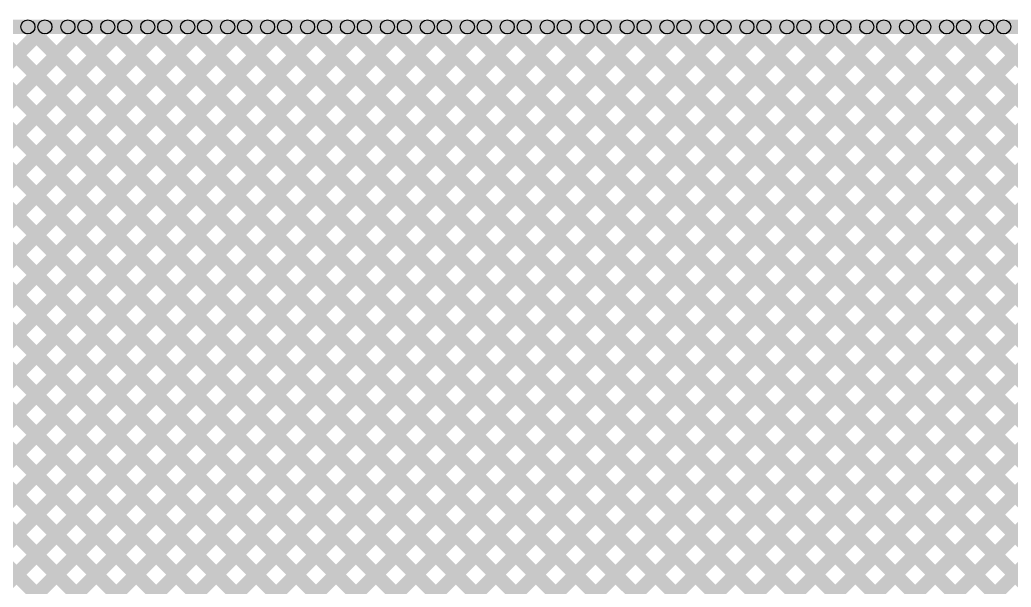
# Model space of a CAD drawing. Header units: millimetres. Extents: x 0.02 to 3.53, y 0 to 2.66.
# Drawn here: x 2.012 to 2.714, y 2.259 to 2.661 of the extents above; entities that cross this region are included whole.
import ezdxf

# ---------------------------------------------------------------- set-up
doc = ezdxf.new("R2010")
doc.units = ezdxf.units.MM
doc.header["$MEASUREMENT"] = 0
doc.layers.add('BottomLayer', color=5, linetype='Continuous')
doc.layers.add('TopLayer', color=1, linetype='Continuous')

msp = doc.modelspace()

# ---------------------------------------------------------------- hatches: boundary and pattern name
at = {"layer": 'BottomLayer'}
for points in [[(0.1, 2.65091), (0.1, 2.66091), (3.44331, 2.66091), (3.44331, 2.65091)], [(1.34733, 1.96653), (1.34026, 1.9736), (2.0261, 2.65944), (2.03317, 2.65237)], [(1.37561, 1.96653), (1.36854, 1.9736), (2.05438, 2.65944), (2.06145, 2.65237)], [(1.4039, 1.96653), (1.39682, 1.9736), (2.08267, 2.65944), (2.08974, 2.65237)], [(1.43218, 1.96653), (1.42511, 1.9736), (2.11095, 2.65944), (2.11802, 2.65237)], [(1.46046, 1.96653), (1.45339, 1.9736), (2.13924, 2.65944), (2.14631, 2.65237)], [(1.48875, 1.96653), (1.48168, 1.9736), (2.16752, 2.65944), (2.17459, 2.65237)], [(1.51703, 1.96653), (1.50996, 1.9736), (2.1958, 2.65944), (2.20288, 2.65237)], [(1.54532, 1.96653), (1.53825, 1.9736), (2.22409, 2.65944), (2.23116, 2.65237)], [(1.5736, 1.96653), (1.56653, 1.9736), (2.25237, 2.65944), (2.25944, 2.65237)], [(1.60189, 1.96653), (1.59481, 1.9736), (2.28066, 2.65944), (2.28773, 2.65237)], [(1.61808, 2.65237), (1.62515, 2.65944), (2.311, 1.9736), (2.30392, 1.96653)], [(1.63017, 1.96653), (1.6231, 1.9736), (2.30894, 2.65944), (2.31601, 2.65237)], [(1.64637, 2.65237), (1.65344, 2.65944), (2.33928, 1.9736), (2.33221, 1.96653)], [(1.65845, 1.96653), (1.65138, 1.9736), (2.33723, 2.65944), (2.3443, 2.65237)], [(1.67465, 2.65237), (1.68172, 2.65944), (2.36756, 1.9736), (2.36049, 1.96653)], [(1.68674, 1.96653), (1.67967, 1.9736), (2.36551, 2.65944), (2.37258, 2.65237)], [(1.70293, 2.65237), (1.71001, 2.65944), (2.39585, 1.9736), (2.38878, 1.96653)], [(1.71502, 1.96653), (1.70795, 1.9736), (2.39379, 2.65944), (2.40087, 2.65237)], [(1.73122, 2.65237), (1.73829, 2.65944), (2.42413, 1.9736), (2.41706, 1.96653)], [(1.74331, 1.96653), (1.73624, 1.9736), (2.42208, 2.65944), (2.42915, 2.65237)], [(1.7595, 2.65237), (1.76657, 2.65944), (2.45242, 1.9736), (2.44535, 1.96653)], [(1.77159, 1.96653), (1.76452, 1.9736), (2.45036, 2.65944), (2.45743, 2.65237)], [(1.78779, 2.65237), (1.79486, 2.65944), (2.4807, 1.9736), (2.47363, 1.96653)], [(1.79988, 1.96653), (1.79281, 1.9736), (2.47865, 2.65944), (2.48572, 2.65237)], [(1.81607, 2.65237), (1.82314, 2.65944), (2.50899, 1.9736), (2.50191, 1.96653)], [(1.82816, 1.96653), (1.82109, 1.9736), (2.50693, 2.65944), (2.514, 2.65237)], [(1.84436, 2.65237), (1.85143, 2.65944), (2.53727, 1.9736), (2.5302, 1.96653)], [(1.85644, 1.96653), (1.84937, 1.9736), (2.53522, 2.65944), (2.54229, 2.65237)], [(1.87264, 2.65237), (1.87971, 2.65944), (2.56555, 1.9736), (2.55848, 1.96653)], [(1.88473, 1.96653), (1.87766, 1.9736), (2.5635, 2.65944), (2.57057, 2.65237)], [(1.90092, 2.65237), (1.908, 2.65944), (2.59384, 1.9736), (2.58677, 1.96653)], [(1.91301, 1.96653), (1.90594, 1.9736), (2.59178, 2.65944), (2.59886, 2.65237)], [(1.92921, 2.65237), (1.93628, 2.65944), (2.62212, 1.9736), (2.61505, 1.96653)], [(1.9413, 1.96653), (1.93423, 1.9736), (2.62007, 2.65944), (2.62714, 2.65237)], [(1.95749, 2.65237), (1.96456, 2.65944), (2.65041, 1.9736), (2.64334, 1.96653)], [(1.96958, 1.96653), (1.96251, 1.9736), (2.64835, 2.65944), (2.65542, 2.65237)], [(1.96958, 1.96653), (1.96251, 1.9736), (2.64835, 2.65944), (2.65542, 2.65237)], [(1.98578, 2.65237), (1.99285, 2.65944), (2.67869, 1.9736), (2.67162, 1.96653)], [(1.99787, 1.96653), (1.9908, 1.9736), (2.67664, 2.65944), (2.68371, 2.65237)], [(2.01406, 2.65237), (2.02113, 2.65944), (2.70698, 1.9736), (2.6999, 1.96653)], [(2.02615, 1.96653), (2.01908, 1.9736), (2.70492, 2.65944), (2.71199, 2.65237)], [(2.04235, 2.65237), (2.04942, 2.65944), (2.73526, 1.9736), (2.72819, 1.96653)], [(2.05443, 1.96653), (2.04736, 1.9736), (2.73321, 2.65944), (2.74028, 2.65237)], [(2.07063, 2.65237), (2.0777, 2.65944), (2.76354, 1.9736), (2.75647, 1.96653)], [(2.08272, 1.96653), (2.07565, 1.9736), (2.76149, 2.65944), (2.76856, 2.65237)], [(2.09891, 2.65237), (2.10599, 2.65944), (2.79183, 1.9736), (2.78476, 1.96653)], [(2.111, 1.96653), (2.10393, 1.9736), (2.78977, 2.65944), (2.79685, 2.65237)], [(2.1272, 2.65237), (2.13427, 2.65944), (2.82011, 1.9736), (2.81304, 1.96653)], [(2.13929, 1.96653), (2.13222, 1.9736), (2.81806, 2.65944), (2.82513, 2.65237)], [(2.15548, 2.65237), (2.16255, 2.65944), (2.8484, 1.9736), (2.84133, 1.96653)], [(2.16757, 1.96653), (2.1605, 1.9736), (2.84634, 2.65944), (2.85341, 2.65237)], [(2.18377, 2.65237), (2.19084, 2.65944), (2.87668, 1.9736), (2.86961, 1.96653)], [(2.19586, 1.96653), (2.18879, 1.9736), (2.87463, 2.65944), (2.8817, 2.65237)], [(2.21205, 2.65237), (2.21912, 2.65944), (2.90497, 1.9736), (2.89789, 1.96653)], [(2.22414, 1.96653), (2.21707, 1.9736), (2.90291, 2.65944), (2.90998, 2.65237)], [(2.24034, 2.65237), (2.24741, 2.65944), (2.93325, 1.9736), (2.92618, 1.96653)], [(2.25242, 1.96653), (2.24535, 1.9736), (2.9312, 2.65944), (2.93827, 2.65237)], [(2.26862, 2.65237), (2.27569, 2.65944), (2.96153, 1.9736), (2.95446, 1.96653)], [(2.28071, 1.96653), (2.27364, 1.9736), (2.95948, 2.65944), (2.96655, 2.65237)], [(2.2969, 2.65237), (2.30398, 2.65944), (2.98982, 1.9736), (2.98275, 1.96653)], [(2.30899, 1.96653), (2.30192, 1.9736), (2.98776, 2.65944), (2.99484, 2.65237)], [(2.32519, 2.65237), (2.33226, 2.65944), (3.0181, 1.9736), (3.01103, 1.96653)], [(2.33728, 1.96653), (2.33021, 1.9736), (3.01605, 2.65944), (3.02312, 2.65237)], [(2.35347, 2.65237), (2.36054, 2.65944), (3.04639, 1.9736), (3.03932, 1.96653)], [(2.36556, 1.96653), (2.35849, 1.9736), (3.04433, 2.65944), (3.0514, 2.65237)], [(2.38176, 2.65237), (2.38883, 2.65944), (3.07467, 1.9736), (3.0676, 1.96653)], [(2.39385, 1.96653), (2.38678, 1.9736), (3.07262, 2.65944), (3.07969, 2.65237)], [(2.41004, 2.65237), (2.41711, 2.65944), (3.10296, 1.9736), (3.09588, 1.96653)], [(2.42213, 1.96653), (2.41506, 1.9736), (3.1009, 2.65944), (3.10797, 2.65237)], [(2.43833, 2.65237), (2.4454, 2.65944), (3.13124, 1.9736), (3.12417, 1.96653)], [(2.46661, 2.65237), (2.47368, 2.65944), (3.15952, 1.9736), (3.15245, 1.96653)], [(2.49489, 2.65237), (2.50197, 2.65944), (3.18781, 1.9736), (3.18074, 1.96653)], [(2.52318, 2.65237), (2.53025, 2.65944), (3.19108, 1.99861), (3.18401, 1.99154)], [(2.55146, 2.65237), (2.55853, 2.65944), (3.20501, 2.01296), (3.19794, 2.00589)], [(2.57975, 2.65237), (2.58682, 2.65944), (3.23253, 2.01373), (3.22546, 2.00666)], [(2.60803, 2.65237), (2.6151, 2.65944), (3.26081, 2.01373), (3.25374, 2.00666)], [(2.63632, 2.65237), (2.64339, 2.65944), (3.2891, 2.01373), (3.28202, 2.00666)], [(2.6646, 2.65237), (2.67167, 2.65944), (3.31738, 2.01373), (3.31031, 2.00666)], [(2.69288, 2.65237), (2.69996, 2.65944), (3.44684, 1.91255), (3.43977, 1.90548)]]:
    msp.add_hatch(color=5, dxfattribs=at).paths.add_polyline_path(points)
h = msp.add_hatch(color=5, dxfattribs=at)
edge = h.paths.add_edge_path()
edge.add_arc((2.0176, 2.65591), 0.005, 0, 360)
h = msp.add_hatch(color=5, dxfattribs=at)
edge = h.paths.add_edge_path()
edge.add_arc((2.02963, 2.65591), 0.005, 0, 360)
h = msp.add_hatch(color=5, dxfattribs=at)
edge = h.paths.add_edge_path()
edge.add_arc((2.04588, 2.65591), 0.005, 0, 360)
h = msp.add_hatch(color=5, dxfattribs=at)
edge = h.paths.add_edge_path()
edge.add_arc((2.05792, 2.65591), 0.005, 0, 360)
h = msp.add_hatch(color=5, dxfattribs=at)
edge = h.paths.add_edge_path()
edge.add_arc((2.07417, 2.65591), 0.005, 0, 360)
h = msp.add_hatch(color=5, dxfattribs=at)
edge = h.paths.add_edge_path()
edge.add_arc((2.0862, 2.65591), 0.005, 0, 360)
h = msp.add_hatch(color=5, dxfattribs=at)
edge = h.paths.add_edge_path()
edge.add_arc((2.10245, 2.65591), 0.005, 0, 360)
h = msp.add_hatch(color=5, dxfattribs=at)
edge = h.paths.add_edge_path()
edge.add_arc((2.11449, 2.65591), 0.005, 0, 360)
h = msp.add_hatch(color=5, dxfattribs=at)
edge = h.paths.add_edge_path()
edge.add_arc((2.13073, 2.65591), 0.005, 0, 360)
h = msp.add_hatch(color=5, dxfattribs=at)
edge = h.paths.add_edge_path()
edge.add_arc((2.14277, 2.65591), 0.005, 0, 360)
h = msp.add_hatch(color=5, dxfattribs=at)
edge = h.paths.add_edge_path()
edge.add_arc((2.15902, 2.65591), 0.005, 0, 360)
h = msp.add_hatch(color=5, dxfattribs=at)
edge = h.paths.add_edge_path()
edge.add_arc((2.17106, 2.65591), 0.005, 0, 360)
h = msp.add_hatch(color=5, dxfattribs=at)
edge = h.paths.add_edge_path()
edge.add_arc((2.1873, 2.65591), 0.005, 0, 360)
h = msp.add_hatch(color=5, dxfattribs=at)
edge = h.paths.add_edge_path()
edge.add_arc((2.19934, 2.65591), 0.005, 0, 360)
h = msp.add_hatch(color=5, dxfattribs=at)
edge = h.paths.add_edge_path()
edge.add_arc((2.21559, 2.65591), 0.005, 0, 360)
h = msp.add_hatch(color=5, dxfattribs=at)
edge = h.paths.add_edge_path()
edge.add_arc((2.22762, 2.65591), 0.005, 0, 360)
h = msp.add_hatch(color=5, dxfattribs=at)
edge = h.paths.add_edge_path()
edge.add_arc((2.24387, 2.65591), 0.005, 0, 360)
h = msp.add_hatch(color=5, dxfattribs=at)
edge = h.paths.add_edge_path()
edge.add_arc((2.25591, 2.65591), 0.005, 0, 360)
h = msp.add_hatch(color=5, dxfattribs=at)
edge = h.paths.add_edge_path()
edge.add_arc((2.27216, 2.65591), 0.005, 0, 360)
h = msp.add_hatch(color=5, dxfattribs=at)
edge = h.paths.add_edge_path()
edge.add_arc((2.28419, 2.65591), 0.005, 0, 360)
h = msp.add_hatch(color=5, dxfattribs=at)
edge = h.paths.add_edge_path()
edge.add_arc((2.30044, 2.65591), 0.005, 0, 360)
h = msp.add_hatch(color=5, dxfattribs=at)
edge = h.paths.add_edge_path()
edge.add_arc((2.31248, 2.65591), 0.005, 0, 360)
h = msp.add_hatch(color=5, dxfattribs=at)
edge = h.paths.add_edge_path()
edge.add_arc((2.32872, 2.65591), 0.005, 0, 360)
h = msp.add_hatch(color=5, dxfattribs=at)
edge = h.paths.add_edge_path()
edge.add_arc((2.34076, 2.65591), 0.005, 0, 360)
h = msp.add_hatch(color=5, dxfattribs=at)
edge = h.paths.add_edge_path()
edge.add_arc((2.35701, 2.65591), 0.005, 0, 360)
h = msp.add_hatch(color=5, dxfattribs=at)
edge = h.paths.add_edge_path()
edge.add_arc((2.36905, 2.65591), 0.005, 0, 360)
h = msp.add_hatch(color=5, dxfattribs=at)
edge = h.paths.add_edge_path()
edge.add_arc((2.38529, 2.65591), 0.005, 0, 360)
h = msp.add_hatch(color=5, dxfattribs=at)
edge = h.paths.add_edge_path()
edge.add_arc((2.39733, 2.65591), 0.005, 0, 360)
h = msp.add_hatch(color=5, dxfattribs=at)
edge = h.paths.add_edge_path()
edge.add_arc((2.41358, 2.65591), 0.005, 0, 360)
h = msp.add_hatch(color=5, dxfattribs=at)
edge = h.paths.add_edge_path()
edge.add_arc((2.42561, 2.65591), 0.005, 0, 360)
h = msp.add_hatch(color=5, dxfattribs=at)
edge = h.paths.add_edge_path()
edge.add_arc((2.44186, 2.65591), 0.005, 0, 360)
h = msp.add_hatch(color=5, dxfattribs=at)
edge = h.paths.add_edge_path()
edge.add_arc((2.4539, 2.65591), 0.005, 0, 360)
h = msp.add_hatch(color=5, dxfattribs=at)
edge = h.paths.add_edge_path()
edge.add_arc((2.47015, 2.65591), 0.005, 0, 360)
h = msp.add_hatch(color=5, dxfattribs=at)
edge = h.paths.add_edge_path()
edge.add_arc((2.48218, 2.65591), 0.005, 0, 360)
h = msp.add_hatch(color=5, dxfattribs=at)
edge = h.paths.add_edge_path()
edge.add_arc((2.49843, 2.65591), 0.005, 0, 360)
h = msp.add_hatch(color=5, dxfattribs=at)
edge = h.paths.add_edge_path()
edge.add_arc((2.51047, 2.65591), 0.005, 0, 360)
h = msp.add_hatch(color=5, dxfattribs=at)
edge = h.paths.add_edge_path()
edge.add_arc((2.52671, 2.65591), 0.005, 0, 360)
h = msp.add_hatch(color=5, dxfattribs=at)
edge = h.paths.add_edge_path()
edge.add_arc((2.53875, 2.65591), 0.005, 0, 360)
h = msp.add_hatch(color=5, dxfattribs=at)
edge = h.paths.add_edge_path()
edge.add_arc((2.555, 2.65591), 0.005, 0, 360)
h = msp.add_hatch(color=5, dxfattribs=at)
edge = h.paths.add_edge_path()
edge.add_arc((2.56704, 2.65591), 0.005, 0, 360)
h = msp.add_hatch(color=5, dxfattribs=at)
edge = h.paths.add_edge_path()
edge.add_arc((2.58328, 2.65591), 0.005, 0, 360)
h = msp.add_hatch(color=5, dxfattribs=at)
edge = h.paths.add_edge_path()
edge.add_arc((2.59532, 2.65591), 0.005, 0, 360)
h = msp.add_hatch(color=5, dxfattribs=at)
edge = h.paths.add_edge_path()
edge.add_arc((2.61157, 2.65591), 0.005, 0, 360)
h = msp.add_hatch(color=5, dxfattribs=at)
edge = h.paths.add_edge_path()
edge.add_arc((2.6236, 2.65591), 0.005, 0, 360)
h = msp.add_hatch(color=5, dxfattribs=at)
edge = h.paths.add_edge_path()
edge.add_arc((2.63985, 2.65591), 0.005, 0, 360)
h = msp.add_hatch(color=5, dxfattribs=at)
edge = h.paths.add_edge_path()
edge.add_arc((2.65189, 2.65591), 0.005, 0, 360)
h = msp.add_hatch(color=5, dxfattribs=at)
edge = h.paths.add_edge_path()
edge.add_arc((2.65189, 2.65591), 0.005, 0, 360)
h = msp.add_hatch(color=5, dxfattribs=at)
edge = h.paths.add_edge_path()
edge.add_arc((2.66814, 2.65591), 0.005, 0, 360)
h = msp.add_hatch(color=5, dxfattribs=at)
edge = h.paths.add_edge_path()
edge.add_arc((2.68017, 2.65591), 0.005, 0, 360)
h = msp.add_hatch(color=5, dxfattribs=at)
edge = h.paths.add_edge_path()
edge.add_arc((2.69642, 2.65591), 0.005, 0, 360)
h = msp.add_hatch(color=5, dxfattribs=at)
edge = h.paths.add_edge_path()
edge.add_arc((2.70846, 2.65591), 0.005, 0, 360)
at = {"layer": 'TopLayer'}
for points in [[(0.1, 2.65091), (0.1, 2.66091), (3.44331, 2.66091), (3.44331, 2.65091)], [(1.27835, 1.89755), (1.27127, 1.90462), (2.0261, 2.65944), (2.03317, 2.65237)], [(1.28809, 1.14362), (1.28102, 1.15069), (2.78977, 2.65944), (2.79685, 2.65237)], [(1.30873, 1.89965), (1.30166, 1.90672), (2.05438, 2.65944), (2.06145, 2.65237)], [(1.33795, 1.90058), (1.33087, 1.90765), (2.08267, 2.65944), (2.08974, 2.65237)], [(1.3653, 1.89965), (1.35823, 1.90672), (2.11095, 2.65944), (2.11802, 2.65237)], [(1.38407, 1.89013), (1.377, 1.89721), (2.13924, 2.65944), (2.14631, 2.65237)], [(1.38407, 1.86185), (1.377, 1.86892), (2.16752, 2.65944), (2.17459, 2.65237)], [(1.44715, 1.89665), (1.44008, 1.90372), (2.1958, 2.65944), (2.20288, 2.65237)], [(1.47544, 1.89665), (1.46836, 1.90372), (2.22409, 2.65944), (2.23116, 2.65237)], [(1.50372, 1.89665), (1.49665, 1.90372), (2.25237, 2.65944), (2.25944, 2.65237)], [(1.52332, 1.88796), (1.51625, 1.89503), (2.28066, 2.65944), (2.28773, 2.65237)], [(1.5516, 1.88796), (1.54453, 1.89503), (2.30894, 2.65944), (2.31601, 2.65237)], [(1.55851, 1.44232), (1.55144, 1.44939), (2.76149, 2.65944), (2.76856, 2.65237)], [(1.57161, 1.87969), (1.56454, 1.88676), (2.33723, 2.65944), (2.3443, 2.65237)], [(1.58551, 1.8653), (1.57844, 1.87237), (2.36551, 2.65944), (2.37258, 2.65237)], [(1.58755, 1.49964), (1.58048, 1.50672), (2.73321, 2.65944), (2.74028, 2.65237)], [(1.5897, 1.61493), (1.58263, 1.622), (2.62007, 2.65944), (2.62714, 2.65237)], [(1.5897, 1.64322), (1.58263, 1.65029), (2.59178, 2.65944), (2.59886, 2.65237)], [(1.5897, 1.58665), (1.58263, 1.59372), (2.64835, 2.65944), (2.65542, 2.65237)], [(1.5897, 1.58665), (1.58263, 1.59372), (2.64835, 2.65944), (2.65542, 2.65237)], [(1.5897, 1.53008), (1.58263, 1.53715), (2.70492, 2.65944), (2.71199, 2.65237)], [(1.5897, 1.55836), (1.58263, 1.56543), (2.67664, 2.65944), (2.68371, 2.65237)], [(1.5897, 1.72807), (1.58263, 1.73514), (2.50693, 2.65944), (2.514, 2.65237)], [(1.5897, 1.84121), (1.58263, 1.84828), (2.39379, 2.65944), (2.40087, 2.65237)], [(1.5897, 1.6715), (1.58263, 1.67857), (2.5635, 2.65944), (2.57057, 2.65237)], [(1.5897, 1.69978), (1.58263, 1.70685), (2.53522, 2.65944), (2.54229, 2.65237)], [(1.5897, 1.78464), (1.58263, 1.79171), (2.45036, 2.65944), (2.45743, 2.65237)], [(1.5897, 1.81292), (1.58263, 1.81999), (2.42208, 2.65944), (2.42915, 2.65237)], [(1.5897, 1.75635), (1.58263, 1.76342), (2.47865, 2.65944), (2.48572, 2.65237)], [(1.61808, 2.65237), (1.62515, 2.65944), (2.36166, 1.92294), (2.35459, 1.91587)], [(1.64637, 2.65237), (1.65344, 2.65944), (2.3834, 1.92948), (2.37633, 1.92241)], [(1.67465, 2.65237), (1.68172, 2.65944), (2.41168, 1.92948), (2.40461, 1.92241)], [(1.70293, 2.65237), (1.71001, 2.65944), (2.45463, 1.91482), (2.44756, 1.90775)], [(1.73122, 2.65237), (1.73829, 2.65944), (2.44591, 1.95182), (2.43884, 1.94475)], [(1.7595, 2.65237), (1.76657, 2.65944), (2.4581, 1.96792), (2.45103, 1.96085)], [(1.78779, 2.65237), (1.79486, 2.65944), (2.48114, 1.97316), (2.47407, 1.96609)], [(1.81607, 2.65237), (1.82314, 2.65944), (2.99267, 1.48991), (2.9856, 1.48284)], [(1.84436, 2.65237), (1.85143, 2.65944), (3.00693, 1.50394), (2.99986, 1.49687)], [(1.87264, 2.65237), (1.87971, 2.65944), (3.03507, 1.50408), (3.028, 1.49701)], [(1.90092, 2.65237), (1.908, 2.65944), (3.44684, 1.12059), (3.43977, 1.11352)], [(1.92921, 2.65237), (1.93628, 2.65944), (3.44684, 1.14888), (3.43977, 1.14181)], [(1.95749, 2.65237), (1.96456, 2.65944), (3.44684, 1.17716), (3.43977, 1.17009)], [(1.98578, 2.65237), (1.99285, 2.65944), (3.44684, 1.20545), (3.43977, 1.19838)], [(2.01406, 2.65237), (2.02113, 2.65944), (3.44684, 1.23373), (3.43977, 1.22666)], [(2.04235, 2.65237), (2.04942, 2.65944), (3.44684, 1.26202), (3.43977, 1.25494)], [(2.06992, 1.89716), (2.06285, 1.90423), (2.81806, 2.65944), (2.82513, 2.65237)], [(2.07063, 2.65237), (2.0777, 2.65944), (3.44684, 1.2903), (3.43977, 1.28323)], [(2.10089, 1.89984), (2.09382, 1.90691), (2.84634, 2.65944), (2.85341, 2.65237)], [(2.09891, 2.65237), (2.10599, 2.65944), (3.44684, 1.31858), (3.43977, 1.31151)], [(2.12917, 1.89984), (2.1221, 1.90691), (2.87463, 2.65944), (2.8817, 2.65237)], [(2.1272, 2.65237), (2.13427, 2.65944), (3.05715, 1.73656), (3.05008, 1.72949)], [(2.15746, 1.89984), (2.15038, 1.90691), (2.90291, 2.65944), (2.90998, 2.65237)], [(2.15548, 2.65237), (2.16255, 2.65944), (3.06596, 1.75604), (3.05889, 1.74896)], [(2.17304, 1.85886), (2.16597, 1.86593), (2.95948, 2.65944), (2.96655, 2.65237)], [(2.17304, 1.88714), (2.16597, 1.89421), (2.9312, 2.65944), (2.93827, 2.65237)], [(2.18377, 2.65237), (2.19084, 2.65944), (3.07607, 1.77421), (3.069, 1.76714)], [(2.21205, 2.65237), (2.21912, 2.65944), (3.08618, 1.79238), (3.07911, 1.78531)], [(2.23931, 1.89684), (2.23224, 1.90391), (2.98776, 2.65944), (2.99484, 2.65237)], [(2.24034, 2.65237), (2.24741, 2.65944), (3.09651, 1.81033), (3.08944, 1.80326)], [(2.26759, 1.89684), (2.26052, 1.90391), (3.01605, 2.65944), (3.02312, 2.65237)], [(2.26862, 2.65237), (2.27569, 2.65944), (3.1066, 1.82853), (3.09953, 1.82146)], [(2.29588, 1.89684), (2.28881, 1.90391), (3.04433, 2.65944), (3.0514, 2.65237)], [(2.2969, 2.65237), (2.30398, 2.65944), (3.14407, 1.81934), (3.137, 1.81227)], [(2.31548, 1.88816), (2.30841, 1.89523), (3.07262, 2.65944), (3.07969, 2.65237)], [(2.32519, 2.65237), (2.33226, 2.65944), (3.20753, 1.78417), (3.20046, 1.7771)], [(2.35347, 2.65237), (2.36054, 2.65944), (3.13686, 1.88312), (3.12979, 1.87605)], [(2.37801, 1.92241), (2.37094, 1.92948), (3.1009, 2.65944), (3.10797, 2.65237)], [(2.38176, 2.65237), (2.38883, 2.65944), (3.14695, 1.90132), (3.13988, 1.89425)], [(2.41004, 2.65237), (2.41711, 2.65944), (3.15704, 1.91952), (3.14997, 1.91245)], [(2.43833, 2.65237), (2.4454, 2.65944), (3.16712, 1.93771), (3.16005, 1.93064)], [(2.46661, 2.65237), (2.47368, 2.65944), (3.19055, 1.94257), (3.18348, 1.9355)], [(2.49489, 2.65237), (2.50197, 2.65944), (3.19055, 1.97086), (3.18348, 1.96378)], [(2.52318, 2.65237), (2.53025, 2.65944), (3.19108, 1.99861), (3.18401, 1.99154)], [(2.55146, 2.65237), (2.55853, 2.65944), (3.20501, 2.01296), (3.19794, 2.00589)], [(2.57975, 2.65237), (2.58682, 2.65944), (3.44684, 1.79942), (3.43977, 1.79235)], [(2.60803, 2.65237), (2.6151, 2.65944), (3.44684, 1.8277), (3.43977, 1.82063)], [(2.63632, 2.65237), (2.64339, 2.65944), (3.44684, 1.85599), (3.43977, 1.84891)], [(2.6646, 2.65237), (2.67167, 2.65944), (3.44684, 1.88427), (3.43977, 1.8772)], [(2.69288, 2.65237), (2.69996, 2.65944), (3.44684, 1.91255), (3.43977, 1.90548)]]:
    msp.add_hatch(color=1, dxfattribs=at).paths.add_polyline_path(points)
h = msp.add_hatch(color=1, dxfattribs=at)
edge = h.paths.add_edge_path()
edge.add_arc((2.0176, 2.65591), 0.005, 0, 360)
h = msp.add_hatch(color=1, dxfattribs=at)
edge = h.paths.add_edge_path()
edge.add_arc((2.02963, 2.65591), 0.005, 0, 360)
h = msp.add_hatch(color=1, dxfattribs=at)
edge = h.paths.add_edge_path()
edge.add_arc((2.04588, 2.65591), 0.005, 0, 360)
h = msp.add_hatch(color=1, dxfattribs=at)
edge = h.paths.add_edge_path()
edge.add_arc((2.05792, 2.65591), 0.005, 0, 360)
h = msp.add_hatch(color=1, dxfattribs=at)
edge = h.paths.add_edge_path()
edge.add_arc((2.07417, 2.65591), 0.005, 0, 360)
h = msp.add_hatch(color=1, dxfattribs=at)
edge = h.paths.add_edge_path()
edge.add_arc((2.0862, 2.65591), 0.005, 0, 360)
h = msp.add_hatch(color=1, dxfattribs=at)
edge = h.paths.add_edge_path()
edge.add_arc((2.10245, 2.65591), 0.005, 0, 360)
h = msp.add_hatch(color=1, dxfattribs=at)
edge = h.paths.add_edge_path()
edge.add_arc((2.11449, 2.65591), 0.005, 0, 360)
h = msp.add_hatch(color=1, dxfattribs=at)
edge = h.paths.add_edge_path()
edge.add_arc((2.13073, 2.65591), 0.005, 0, 360)
h = msp.add_hatch(color=1, dxfattribs=at)
edge = h.paths.add_edge_path()
edge.add_arc((2.14277, 2.65591), 0.005, 0, 360)
h = msp.add_hatch(color=1, dxfattribs=at)
edge = h.paths.add_edge_path()
edge.add_arc((2.15902, 2.65591), 0.005, 0, 360)
h = msp.add_hatch(color=1, dxfattribs=at)
edge = h.paths.add_edge_path()
edge.add_arc((2.17106, 2.65591), 0.005, 0, 360)
h = msp.add_hatch(color=1, dxfattribs=at)
edge = h.paths.add_edge_path()
edge.add_arc((2.1873, 2.65591), 0.005, 0, 360)
h = msp.add_hatch(color=1, dxfattribs=at)
edge = h.paths.add_edge_path()
edge.add_arc((2.19934, 2.65591), 0.005, 0, 360)
h = msp.add_hatch(color=1, dxfattribs=at)
edge = h.paths.add_edge_path()
edge.add_arc((2.21559, 2.65591), 0.005, 0, 360)
h = msp.add_hatch(color=1, dxfattribs=at)
edge = h.paths.add_edge_path()
edge.add_arc((2.22762, 2.65591), 0.005, 0, 360)
h = msp.add_hatch(color=1, dxfattribs=at)
edge = h.paths.add_edge_path()
edge.add_arc((2.24387, 2.65591), 0.005, 0, 360)
h = msp.add_hatch(color=1, dxfattribs=at)
edge = h.paths.add_edge_path()
edge.add_arc((2.25591, 2.65591), 0.005, 0, 360)
h = msp.add_hatch(color=1, dxfattribs=at)
edge = h.paths.add_edge_path()
edge.add_arc((2.27216, 2.65591), 0.005, 0, 360)
h = msp.add_hatch(color=1, dxfattribs=at)
edge = h.paths.add_edge_path()
edge.add_arc((2.28419, 2.65591), 0.005, 0, 360)
h = msp.add_hatch(color=1, dxfattribs=at)
edge = h.paths.add_edge_path()
edge.add_arc((2.30044, 2.65591), 0.005, 0, 360)
h = msp.add_hatch(color=1, dxfattribs=at)
edge = h.paths.add_edge_path()
edge.add_arc((2.31248, 2.65591), 0.005, 0, 360)
h = msp.add_hatch(color=1, dxfattribs=at)
edge = h.paths.add_edge_path()
edge.add_arc((2.32872, 2.65591), 0.005, 0, 360)
h = msp.add_hatch(color=1, dxfattribs=at)
edge = h.paths.add_edge_path()
edge.add_arc((2.34076, 2.65591), 0.005, 0, 360)
h = msp.add_hatch(color=1, dxfattribs=at)
edge = h.paths.add_edge_path()
edge.add_arc((2.35701, 2.65591), 0.005, 0, 360)
h = msp.add_hatch(color=1, dxfattribs=at)
edge = h.paths.add_edge_path()
edge.add_arc((2.36905, 2.65591), 0.005, 0, 360)
h = msp.add_hatch(color=1, dxfattribs=at)
edge = h.paths.add_edge_path()
edge.add_arc((2.38529, 2.65591), 0.005, 0, 360)
h = msp.add_hatch(color=1, dxfattribs=at)
edge = h.paths.add_edge_path()
edge.add_arc((2.39733, 2.65591), 0.005, 0, 360)
h = msp.add_hatch(color=1, dxfattribs=at)
edge = h.paths.add_edge_path()
edge.add_arc((2.41358, 2.65591), 0.005, 0, 360)
h = msp.add_hatch(color=1, dxfattribs=at)
edge = h.paths.add_edge_path()
edge.add_arc((2.42561, 2.65591), 0.005, 0, 360)
h = msp.add_hatch(color=1, dxfattribs=at)
edge = h.paths.add_edge_path()
edge.add_arc((2.44186, 2.65591), 0.005, 0, 360)
h = msp.add_hatch(color=1, dxfattribs=at)
edge = h.paths.add_edge_path()
edge.add_arc((2.4539, 2.65591), 0.005, 0, 360)
h = msp.add_hatch(color=1, dxfattribs=at)
edge = h.paths.add_edge_path()
edge.add_arc((2.47015, 2.65591), 0.005, 0, 360)
h = msp.add_hatch(color=1, dxfattribs=at)
edge = h.paths.add_edge_path()
edge.add_arc((2.48218, 2.65591), 0.005, 0, 360)
h = msp.add_hatch(color=1, dxfattribs=at)
edge = h.paths.add_edge_path()
edge.add_arc((2.49843, 2.65591), 0.005, 0, 360)
h = msp.add_hatch(color=1, dxfattribs=at)
edge = h.paths.add_edge_path()
edge.add_arc((2.51047, 2.65591), 0.005, 0, 360)
h = msp.add_hatch(color=1, dxfattribs=at)
edge = h.paths.add_edge_path()
edge.add_arc((2.52671, 2.65591), 0.005, 0, 360)
h = msp.add_hatch(color=1, dxfattribs=at)
edge = h.paths.add_edge_path()
edge.add_arc((2.53875, 2.65591), 0.005, 0, 360)
h = msp.add_hatch(color=1, dxfattribs=at)
edge = h.paths.add_edge_path()
edge.add_arc((2.555, 2.65591), 0.005, 0, 360)
h = msp.add_hatch(color=1, dxfattribs=at)
edge = h.paths.add_edge_path()
edge.add_arc((2.56704, 2.65591), 0.005, 0, 360)
h = msp.add_hatch(color=1, dxfattribs=at)
edge = h.paths.add_edge_path()
edge.add_arc((2.58328, 2.65591), 0.005, 0, 360)
h = msp.add_hatch(color=1, dxfattribs=at)
edge = h.paths.add_edge_path()
edge.add_arc((2.59532, 2.65591), 0.005, 0, 360)
h = msp.add_hatch(color=1, dxfattribs=at)
edge = h.paths.add_edge_path()
edge.add_arc((2.61157, 2.65591), 0.005, 0, 360)
h = msp.add_hatch(color=1, dxfattribs=at)
edge = h.paths.add_edge_path()
edge.add_arc((2.6236, 2.65591), 0.005, 0, 360)
h = msp.add_hatch(color=1, dxfattribs=at)
edge = h.paths.add_edge_path()
edge.add_arc((2.63985, 2.65591), 0.005, 0, 360)
h = msp.add_hatch(color=1, dxfattribs=at)
edge = h.paths.add_edge_path()
edge.add_arc((2.65189, 2.65591), 0.005, 0, 360)
h = msp.add_hatch(color=1, dxfattribs=at)
edge = h.paths.add_edge_path()
edge.add_arc((2.65189, 2.65591), 0.005, 0, 360)
h = msp.add_hatch(color=1, dxfattribs=at)
edge = h.paths.add_edge_path()
edge.add_arc((2.66814, 2.65591), 0.005, 0, 360)
h = msp.add_hatch(color=1, dxfattribs=at)
edge = h.paths.add_edge_path()
edge.add_arc((2.68017, 2.65591), 0.005, 0, 360)
h = msp.add_hatch(color=1, dxfattribs=at)
edge = h.paths.add_edge_path()
edge.add_arc((2.69642, 2.65591), 0.005, 0, 360)
h = msp.add_hatch(color=1, dxfattribs=at)
edge = h.paths.add_edge_path()
edge.add_arc((2.70846, 2.65591), 0.005, 0, 360)

# ---------------------------------------------------------------- linework, layer by layer
at = {"layer": 'BottomLayer'}
for centre in [(2.0176, 2.65591), (2.02963, 2.65591), (2.04588, 2.65591), (2.05792, 2.65591), (2.07417, 2.65591), (2.0862, 2.65591), (2.10245, 2.65591), (2.11449, 2.65591), (2.13073, 2.65591), (2.14277, 2.65591), (2.15902, 2.65591), (2.17106, 2.65591), (2.1873, 2.65591), (2.19934, 2.65591), (2.21559, 2.65591), (2.22762, 2.65591), (2.24387, 2.65591), (2.25591, 2.65591), (2.27216, 2.65591), (2.28419, 2.65591), (2.30044, 2.65591), (2.31248, 2.65591), (2.32872, 2.65591), (2.34076, 2.65591), (2.35701, 2.65591), (2.36905, 2.65591), (2.38529, 2.65591), (2.39733, 2.65591), (2.41358, 2.65591), (2.42561, 2.65591), (2.44186, 2.65591), (2.4539, 2.65591), (2.47015, 2.65591), (2.48218, 2.65591), (2.49843, 2.65591), (2.51047, 2.65591), (2.52671, 2.65591), (2.53875, 2.65591), (2.555, 2.65591), (2.56704, 2.65591), (2.58328, 2.65591), (2.59532, 2.65591), (2.61157, 2.65591), (2.6236, 2.65591), (2.63985, 2.65591), (2.65189, 2.65591), (2.65189, 2.65591), (2.66814, 2.65591), (2.68017, 2.65591), (2.69642, 2.65591), (2.70846, 2.65591)]:
    msp.add_circle(centre, 0.005, dxfattribs=at)
at = {"layer": 'TopLayer'}
for centre in [(2.0176, 2.65591), (2.02963, 2.65591), (2.04588, 2.65591), (2.05792, 2.65591), (2.07417, 2.65591), (2.0862, 2.65591), (2.10245, 2.65591), (2.11449, 2.65591), (2.13073, 2.65591), (2.14277, 2.65591), (2.15902, 2.65591), (2.17106, 2.65591), (2.1873, 2.65591), (2.19934, 2.65591), (2.21559, 2.65591), (2.22762, 2.65591), (2.24387, 2.65591), (2.25591, 2.65591), (2.27216, 2.65591), (2.28419, 2.65591), (2.30044, 2.65591), (2.31248, 2.65591), (2.32872, 2.65591), (2.34076, 2.65591), (2.35701, 2.65591), (2.36905, 2.65591), (2.38529, 2.65591), (2.39733, 2.65591), (2.41358, 2.65591), (2.42561, 2.65591), (2.44186, 2.65591), (2.4539, 2.65591), (2.47015, 2.65591), (2.48218, 2.65591), (2.49843, 2.65591), (2.51047, 2.65591), (2.52671, 2.65591), (2.53875, 2.65591), (2.555, 2.65591), (2.56704, 2.65591), (2.58328, 2.65591), (2.59532, 2.65591), (2.61157, 2.65591), (2.6236, 2.65591), (2.63985, 2.65591), (2.65189, 2.65591), (2.65189, 2.65591), (2.66814, 2.65591), (2.68017, 2.65591), (2.69642, 2.65591), (2.70846, 2.65591)]:
    msp.add_circle(centre, 0.005, dxfattribs=at)

doc.saveas('drawing.dxf')
